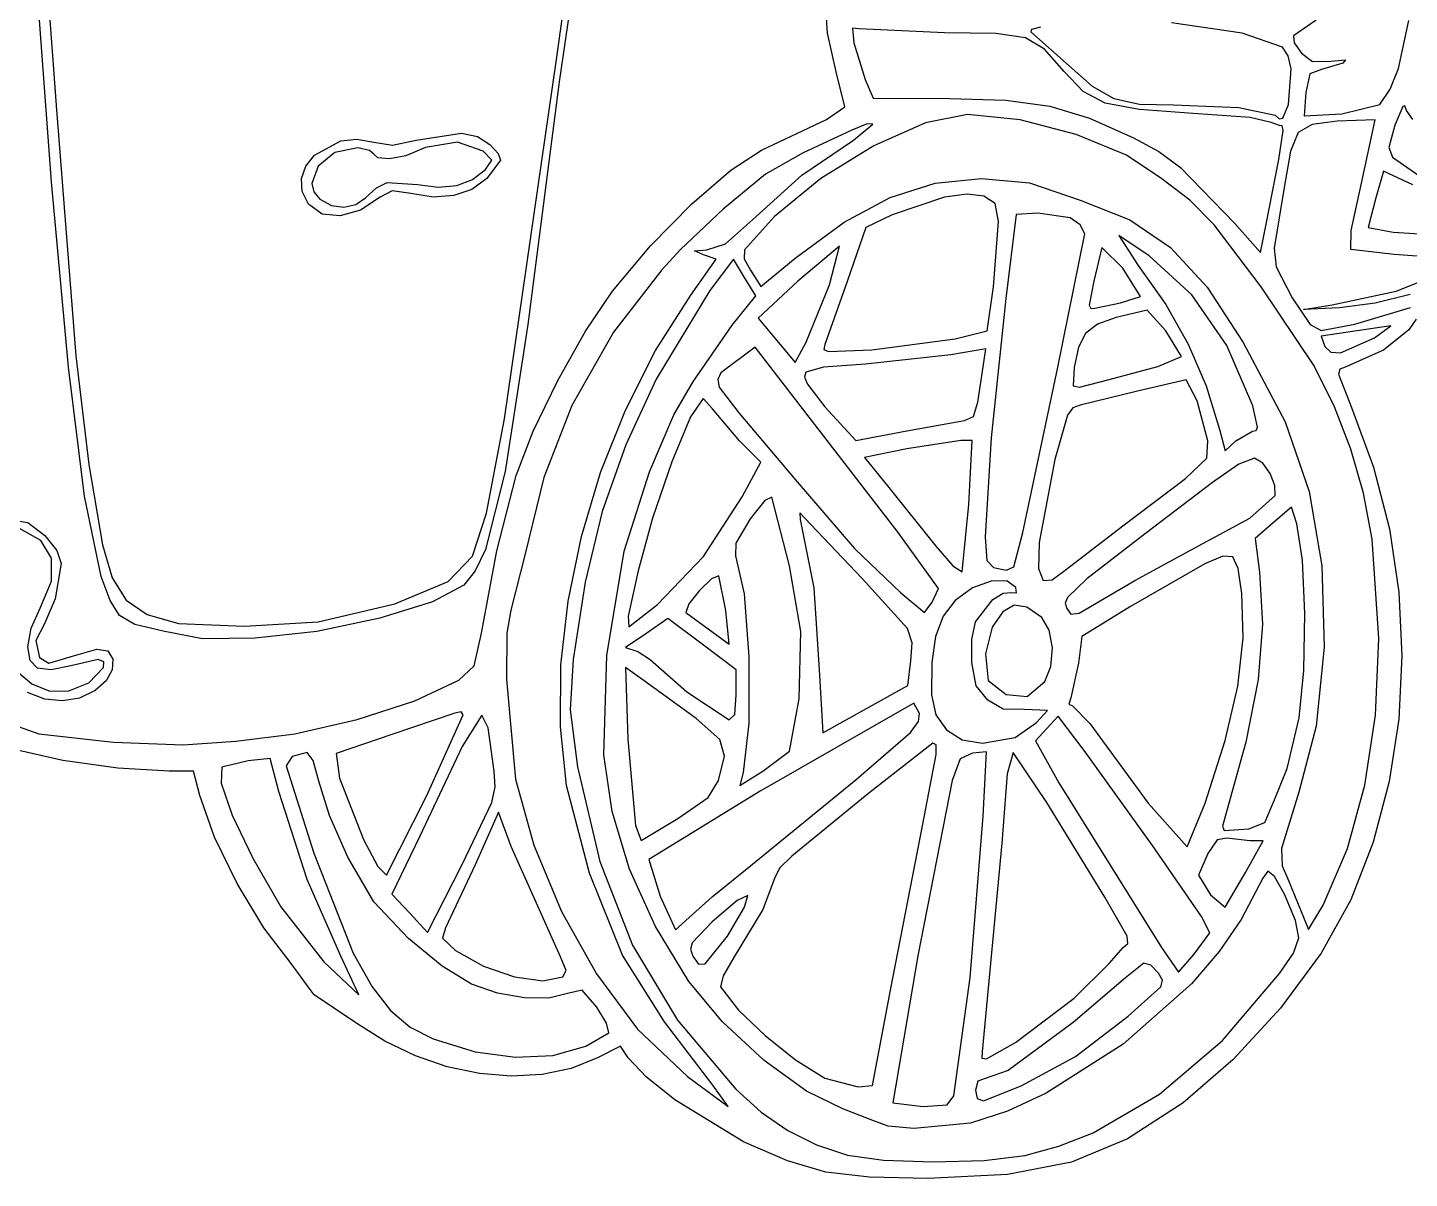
# Model space of a CAD drawing. Extents: x 13 to 161, y 188 to 275.
# Drawn here: x 65.7 to 117.2, y 190.9 to 233.9 of the extents above; entities that cross this region are included whole.
import ezdxf

# ---------------------------------------------------------------- set-up
doc = ezdxf.new("R2010")
doc.units = 0

msp = doc.modelspace()

# ---------------------------------------------------------------- linework, layer by layer
at = {"layer": 'Layer 1'}
for p, q in [((66.563906, 228.096669), (65.189958, 246.39301)), ((85.385766, 232.666022), (86.913297, 243.558346)), ((66.111456, 239.387929), (66.741209, 230.789199)), ((86.371374, 237.911382), (85.481346, 231.831468)), ((95.480232, 233.647737), (95.336035, 236.190396)), ((103.428944, 233.871942), (103.085817, 233.786746)), ((110.94618, 233.645432), (108.311061, 234.024724)), ((113.705355, 234.134969), (112.859571, 233.545954)), ((116.775082, 232.32794), (117.156919, 234.116112)), ((95.814224, 232.199091), (95.480232, 233.647737)), ((96.665483, 233.810566), (96.412255, 233.830256)), ((96.412255, 233.830256), (96.463412, 233.287873)), ((99.852974, 233.656997), (96.665483, 233.810566)), ((101.760547, 233.632013), (99.852974, 233.656997)), ((102.86632, 233.471431), (101.760547, 233.632013)), ((103.57901, 233.042828), (102.86632, 233.471431)), ((103.085817, 233.786746), (103.070694, 233.696604)), ((103.070694, 233.696604), (104.492052, 232.429599)), ((112.444615, 233.119127), (110.94618, 233.645432)), ((112.859571, 233.545954), (112.887262, 233.279268)), ((96.463412, 233.287873), (96.889293, 231.918325)), ((104.307332, 232.213778), (103.57901, 233.042828)), ((112.659177, 232.798414), (112.444615, 233.119127)), ((112.887262, 233.279268), (113.15755, 232.900941)), ((113.15755, 232.900941), (113.562588, 232.58429)), ((83.443311, 219.26158), (85.385766, 232.666022)), ((104.492052, 232.429599), (105.346769, 231.665133)), ((112.770432, 232.319776), (112.659177, 232.798414)), ((112.672763, 230.984624), (112.770432, 232.319776)), ((113.895917, 232.295193), (113.471164, 232.132457)), ((113.562588, 232.58429), (114.2508, 232.604255)), ((114.699, 232.522935), (113.895917, 232.295193)), ((114.2508, 232.604255), (114.791594, 232.652153)), ((114.791594, 232.652153), (114.699, 232.522935)), ((116.458381, 231.557942), (116.775082, 232.32794)), ((85.481346, 231.831468), (84.321359, 222.773286)), ((96.128566, 230.890825), (95.814224, 232.199091)), ((96.889293, 231.918325), (97.192363, 231.22348)), ((105.013252, 231.472761), (104.307332, 232.213778)), ((113.471164, 232.132457), (113.310822, 231.43148)), ((105.836912, 231.034882), (105.013252, 231.472761)), ((105.346769, 231.665133), (106.160845, 231.211623)), ((113.310822, 231.43148), (113.25891, 230.558844)), ((116.070024, 230.981965), (116.458381, 231.557942)), ((66.741209, 230.789199), (67.465166, 221.605768)), ((95.453052, 230.428233), (96.128566, 230.890825)), ((97.192363, 231.22348), (100.035995, 231.208107)), ((100.035995, 231.208107), (102.136059, 231.14045)), ((102.136059, 231.14045), (103.769304, 230.918999)), ((103.769304, 230.918999), (105.251276, 230.476503)), ((107.097582, 230.796561), (105.836912, 231.034882)), ((106.160845, 231.211623), (107.113594, 231.001744)), ((109.114534, 230.654221), (107.097582, 230.796561)), ((107.113594, 231.001744), (108.384332, 230.968168)), ((108.384332, 230.968168), (110.816247, 230.867289)), ((110.816247, 230.867289), (112.175967, 230.589846)), ((112.453779, 230.477205), (112.672763, 230.984624)), ((112.672763, 230.984624), (112.672763, 230.984624)), ((114.651764, 230.639081), (116.070024, 230.981965)), ((116.070024, 230.981965), (116.070024, 230.981965)), ((116.930133, 230.913283), (116.639326, 230.21015)), ((117.009957, 230.931982), (116.930133, 230.913283)), ((117.072845, 230.762916), (117.009957, 230.931982)), ((117.301009, 230.420533), (117.072845, 230.762916)), ((93.019572, 229.278108), (95.453052, 230.428233)), ((96.968086, 230.267158), (96.393279, 230.022794)), ((96.450068, 229.649874), (97.174444, 230.251709)), ((97.174444, 230.251709), (96.968086, 230.267158)), ((99.142107, 230.29675), (97.21794, 229.447741)), ((100.708093, 230.615489), (99.142107, 230.29675)), ((102.671832, 230.409985), (100.708093, 230.615489)), ((104.757444, 229.867483), (102.671832, 230.409985)), ((105.251276, 230.476503), (106.897523, 229.745711)), ((111.243156, 230.49471), (109.114534, 230.654221)), ((112.026082, 230.310782), (111.243156, 230.49471)), ((112.33045, 230.202372), (112.026082, 230.310782)), ((112.175967, 230.589846), (112.317384, 230.45217)), ((112.317384, 230.45217), (112.453779, 230.477205)), ((113.54643, 230.241032), (113.02931, 229.945228)), ((113.25891, 230.558844), (114.651764, 230.639081)), ((114.485753, 230.36106), (113.54643, 230.241032)), ((115.9034, 230.416717), (114.485753, 230.36106)), ((115.395361, 228.050777), (115.9034, 230.416717)), ((80.146991, 229.65015), (81.848253, 229.914299)), ((81.848253, 229.914299), (82.444123, 229.790434)), ((82.444123, 229.790434), (82.89993, 229.494256)), ((96.393279, 230.022794), (94.581119, 229.181495)), ((106.629785, 229.098991), (104.757444, 229.867483)), ((106.897523, 229.745711), (107.83342, 229.236688)), ((112.303913, 228.933201), (112.470482, 230.010824)), ((112.438231, 230.190536), (112.33045, 230.202372)), ((112.470482, 230.010824), (112.438231, 230.190536)), ((113.02931, 229.945228), (112.746548, 229.238124)), ((116.639326, 230.21015), (116.409018, 229.381174)), ((76.362399, 229.090204), (77.346118, 229.624155)), ((77.117494, 229.199423), (76.496086, 228.688963)), ((77.974582, 229.364527), (77.117494, 229.199423)), ((77.346118, 229.624155), (77.945577, 229.690891)), ((77.945577, 229.690891), (78.574784, 229.584116)), ((78.412434, 229.273159), (77.974582, 229.364527)), ((78.574657, 229.126334), (78.412434, 229.273159)), ((78.574784, 229.584116), (79.269889, 229.472727)), ((79.269889, 229.472727), (80.146991, 229.65015)), ((80.502265, 229.380218), (79.7682, 229.068013)), ((81.688133, 229.573216), (80.502265, 229.380218)), ((82.64742, 229.242365), (81.688133, 229.573216)), ((82.967368, 228.90798), (82.64742, 229.242365)), ((82.89993, 229.494256), (83.210816, 229.159707)), ((91.878566, 228.535507), (93.019572, 229.278108)), ((94.526705, 228.347975), (96.450068, 229.649874)), ((97.21794, 229.447741), (95.239164, 228.22927)), ((107.83342, 229.236688), (108.649127, 228.63959)), ((112.746548, 229.238124), (112.510302, 227.884198)), ((116.409018, 229.381174), (116.552469, 229.02045)), ((76.041113, 228.683018), (76.362399, 229.090204)), ((76.496086, 228.688963), (76.260909, 228.037384)), ((78.727774, 228.997512), (78.574657, 229.126334)), ((79.154136, 228.952621), (78.727774, 228.997512)), ((79.7682, 229.068013), (79.154136, 228.952621)), ((82.734841, 228.554056), (82.967368, 228.90798)), ((83.301914, 228.903166), (82.790301, 228.225354)), ((83.210816, 229.159707), (83.301914, 228.903166)), ((94.581119, 229.181495), (93.175509, 228.388675)), ((107.953714, 228.215519), (106.629785, 229.098991)), ((111.832367, 226.518813), (112.303913, 228.933201)), ((112.303913, 228.933201), (112.303913, 228.933201)), ((116.552469, 229.02045), (117.527129, 228.331708)), ((75.875526, 228.222377), (76.041113, 228.683018)), ((75.897126, 227.738295), (75.875526, 228.222377)), ((81.666169, 227.963374), (82.257237, 228.181956)), ((82.790301, 228.225354), (82.230098, 227.81992)), ((82.257237, 228.181956), (82.734841, 228.554056)), ((90.433376, 227.279677), (91.878566, 228.535507)), ((93.175509, 228.388675), (91.594474, 227.08166)), ((92.686262, 226.679753), (94.526705, 228.347975)), ((95.239164, 228.22927), (93.509349, 226.802147)), ((99.495557, 228.048026), (101.224763, 228.229466)), ((101.224763, 228.229466), (103.011766, 228.059704)), ((108.996748, 227.414129), (107.953714, 228.215519)), ((108.649127, 228.63959), (110.670507, 226.544329)), ((116.212863, 228.498808), (115.926286, 227.50464)), ((117.309369, 227.993881), (116.212863, 228.498808)), ((67.193669, 221.188167), (66.563906, 228.096669)), ((76.1374, 227.260786), (75.897126, 227.738295)), ((76.260909, 228.037384), (76.335204, 227.722498)), ((76.335204, 227.722498), (76.562514, 227.448921)), ((78.26675, 227.504765), (78.673291, 227.879865)), ((78.673291, 227.879865), (79.070779, 228.071899)), ((79.257384, 227.770148), (78.811747, 227.522333)), ((79.070779, 228.071899), (80.197181, 227.998484)), ((79.959067, 227.659273), (79.257384, 227.770148)), ((80.785546, 227.531094), (79.959067, 227.659273)), ((80.197181, 227.998484), (80.975022, 227.90124)), ((80.975022, 227.90124), (81.666169, 227.963374)), ((82.230098, 227.81992), (81.552202, 227.586572)), ((97.819853, 227.516177), (99.495557, 228.048026)), ((103.011766, 228.059704), (104.903705, 227.420177)), ((112.510302, 227.884198), (112.137944, 225.628627)), ((115.00681, 226.282382), (115.395361, 228.050777)), ((76.647461, 226.897681), (76.1374, 227.260786)), ((76.1374, 227.260786), (76.1374, 227.260786)), ((76.562514, 227.448921), (76.992101, 227.220653)), ((76.992101, 227.220653), (77.4565, 227.155088)), ((77.4565, 227.155088), (77.899965, 227.250401)), ((77.899965, 227.250401), (78.26675, 227.504765)), ((78.811747, 227.522333), (78.074908, 227.037283)), ((78.26675, 227.504765), (78.26675, 227.504765)), ((81.552202, 227.586572), (80.785546, 227.531094)), ((88.893292, 225.70879), (90.433376, 227.279677)), ((96.109936, 226.596307), (97.819853, 227.516177)), ((99.851212, 227.530531), (97.900817, 226.866499)), ((100.689226, 227.635354), (99.851212, 227.530531)), ((101.313824, 227.5638), (100.689226, 227.635354)), ((101.730815, 227.288844), (101.313824, 227.5638)), ((101.856537, 226.616823), (101.730815, 227.288844)), ((104.903705, 227.420177), (106.752886, 226.683882)), ((109.894291, 226.491341), (108.996748, 227.414129)), ((115.926286, 227.50464), (115.639709, 226.40066)), ((77.323388, 226.826123), (76.647461, 226.897681)), ((78.074908, 227.037283), (77.323388, 226.826123)), ((91.594474, 227.08166), (90.002332, 225.577847)), ((91.68714, 225.78439), (92.686262, 226.679753)), ((93.509349, 226.802147), (92.390597, 225.568141)), ((97.900817, 226.866499), (96.909393, 226.393969)), ((102.522703, 226.880687), (102.133425, 223.753876)), ((103.325786, 226.925848), (102.522703, 226.880687)), ((104.52937, 226.752778), (103.325786, 226.925848)), ((104.903948, 226.501865), (104.52937, 226.752778)), ((106.752886, 226.683882), (108.276602, 225.645698)), ((94.278092, 225.250805), (96.109936, 226.596307)), ((96.909393, 226.393969), (96.223362, 224.379074)), ((101.673635, 224.188154), (101.856537, 226.616823)), ((104.060594, 221.13088), (105.074692, 226.164172)), ((105.074692, 226.164172), (104.903948, 226.501865)), ((111.645491, 224.188154), (109.894291, 226.491341)), ((110.670507, 226.544329), (111.624296, 225.462094)), ((111.624296, 225.462094), (111.832367, 226.518813)), ((114.996922, 225.578155), (115.00681, 226.282382)), ((115.639709, 226.40066), (116.576633, 226.227049)), ((116.576633, 226.227049), (117.969326, 226.131116)), ((87.467604, 224.021022), (88.893292, 225.70879)), ((90.990866, 225.564134), (91.68714, 225.78439)), ((95.936853, 225.705804), (94.376336, 224.399191)), ((95.562479, 224.255735), (95.936853, 225.705804)), ((105.708639, 225.653686), (105.408013, 224.400625)), ((106.49182, 224.878698), (105.708639, 225.653686)), ((107.470299, 225.344312), (106.350779, 226.098982)), ((106.350779, 226.098982), (107.067449, 224.97764)), ((108.276602, 225.645698), (109.632585, 224.167811)), ((112.137944, 225.628627), (112.205635, 224.925117)), ((90.002332, 225.577847), (89.316142, 224.823834)), ((90.390147, 223.874972), (91.336187, 225.212053)), ((90.523898, 225.530714), (90.990866, 225.564134)), ((90.861718, 225.381234), (90.523898, 225.530714)), ((91.336187, 225.212053), (90.861718, 225.381234)), ((91.976121, 225.212835), (91.095759, 224.049075)), ((92.393358, 224.531788), (91.976121, 225.212835)), ((92.390597, 225.568141), (92.376559, 225.22507)), ((92.376559, 225.22507), (92.61044, 224.808097)), ((92.995115, 224.202248), (94.278092, 225.250805)), ((109.066305, 223.889969), (107.470299, 225.344312)), ((116.612326, 225.383582), (114.996922, 225.578155)), ((118.584339, 225.247709), (116.612326, 225.383582)), ((89.316142, 224.823834), (87.508987, 222.491792)), ((92.61044, 224.808097), (92.995115, 224.202248)), ((107.151926, 223.823709), (106.49182, 224.878698)), ((107.067449, 224.97764), (108.091471, 223.52815)), ((112.205635, 224.925117), (112.809774, 223.769192)), ((116.679429, 224.018315), (118.316646, 224.671358)), ((91.095759, 224.049075), (89.097451, 220.734172)), ((92.810592, 223.850738), (92.393358, 224.531788)), ((94.376336, 224.399191), (92.897641, 223.012935)), ((94.695081, 222.125781), (95.562479, 224.255735)), ((96.223362, 224.379074), (95.386962, 222.034575)), ((95.562479, 224.255735), (95.562479, 224.255735)), ((101.443053, 222.537893), (101.673635, 224.188154)), ((105.408013, 224.400625), (105.24155, 223.495544)), ((109.632585, 224.167811), (110.978566, 222.112407)), ((113.623155, 221.23754), (111.645491, 224.188154)), ((86.463792, 222.534223), (87.467604, 224.021022)), ((89.07941, 221.805472), (90.390147, 223.874972)), ((91.928944, 222.758724), (92.810592, 223.850738)), ((102.133425, 223.753876), (101.581682, 218.552395)), ((105.445506, 223.392522), (106.406239, 223.590594)), ((106.406239, 223.590594), (107.151926, 223.823709)), ((106.406239, 223.590594), (106.406239, 223.590594)), ((110.368172, 221.995161), (109.066305, 223.889969)), ((112.809774, 223.769192), (113.479328, 222.777653)), ((114.301236, 223.506819), (116.679429, 224.018315)), ((115.896762, 223.575418), (114.568932, 223.404826)), ((117.208816, 223.896548), (115.896762, 223.575418)), ((105.24155, 223.495544), (105.295933, 223.378552)), ((105.295933, 223.378552), (105.445506, 223.392522)), ((106.248104, 223.045239), (105.554847, 222.789844)), ((107.396461, 223.319595), (106.248104, 223.045239)), ((108.102338, 222.538922), (107.396461, 223.319595)), ((108.091471, 223.52815), (108.927815, 222.045545)), ((113.23046, 223.335733), (114.301236, 223.506819)), ((114.568932, 223.404826), (113.23046, 223.335733)), ((115.137305, 222.789551), (117.216616, 223.407709)), ((84.321359, 222.773286), (83.469124, 217.295556)), ((85.427688, 220.694201), (86.463792, 222.534223)), ((90.468495, 220.625753), (91.928944, 222.758724)), ((92.897641, 223.012935), (93.590765, 222.189592)), ((100.245988, 222.24572), (101.443053, 222.537893)), ((105.554847, 222.789844), (105.107385, 222.445352)), ((108.679666, 221.58442), (108.102338, 222.538922)), ((113.479328, 222.777653), (113.882427, 222.55223)), ((113.882427, 222.55223), (115.137305, 222.789551)), ((116.489472, 222.72407), (113.885238, 222.345934)), ((115.137305, 222.789551), (115.137305, 222.789551)), ((115.870406, 222.276426), (116.489472, 222.72407)), ((117.154342, 222.581322), (116.211392, 221.827422)), ((117.433352, 222.972171), (117.154342, 222.581322)), ((87.508987, 222.491792), (85.956259, 219.758504)), ((93.590765, 222.189592), (94.283886, 221.366245)), ((94.283886, 221.366245), (94.695081, 222.125781)), ((95.386962, 222.034575), (95.343171, 221.852272)), ((97.142757, 221.829259), (100.245988, 222.24572)), ((100.245988, 222.24572), (100.245988, 222.24572)), ((105.107385, 222.445352), (104.839871, 221.932833)), ((108.927815, 222.045545), (109.595501, 220.491421)), ((111.337796, 219.748302), (110.368172, 221.995161)), ((110.978566, 222.112407), (112.551675, 219.146053)), ((113.885238, 222.345934), (114.018746, 221.956812)), ((114.613636, 221.722324), (115.870406, 222.276426)), ((115.870406, 222.276426), (115.870406, 222.276426)), ((67.465166, 221.605768), (67.954686, 217.554534)), ((87.955216, 219.584796), (89.07941, 221.805472)), ((92.791226, 221.929902), (91.505371, 220.980475)), ((98.11753, 215.02303), (92.791226, 221.929902)), ((95.343171, 221.852272), (95.524736, 221.768565)), ((95.524736, 221.768565), (97.142757, 221.829259)), ((100.079161, 221.643111), (96.901133, 221.301049)), ((101.383327, 221.868002), (100.079161, 221.643111)), ((101.283784, 221.204106), (101.383327, 221.868002)), ((104.839871, 221.932833), (104.686456, 221.173357)), ((107.793765, 221.20704), (108.679666, 221.58442)), ((114.018746, 221.956812), (114.247459, 221.743412)), ((114.247459, 221.743412), (114.613636, 221.722324)), ((116.211392, 221.827422), (114.777416, 221.192362)), ((67.795706, 216.378278), (67.193669, 221.188167)), ((91.505371, 220.980475), (91.391551, 220.726326)), ((94.673578, 220.995197), (94.625954, 220.817343)), ((95.340647, 221.18781), (94.673578, 220.995197)), ((96.901133, 221.301049), (95.340647, 221.18781)), ((101.085766, 219.882504), (101.283784, 221.204106)), ((102.763063, 215.024861), (104.060594, 221.13088)), ((104.686456, 221.173357), (104.64636, 220.493306)), ((105.988462, 220.727511), (107.793765, 221.20704)), ((114.382374, 219.710093), (113.623155, 221.23754)), ((114.578939, 221.112092), (114.539001, 220.921834)), ((114.777416, 221.192362), (114.578939, 221.112092)), ((84.515613, 218.800543), (85.427688, 220.694201)), ((89.097451, 220.734172), (87.962642, 218.290162)), ((89.759025, 219.411083), (90.468495, 220.625753)), ((91.391551, 220.726326), (91.44692, 220.436163)), ((94.625954, 220.817343), (94.742738, 220.557508)), ((94.742738, 220.557508), (95.390942, 219.709042)), ((104.64636, 220.493306), (104.873913, 220.440965)), ((104.873913, 220.440965), (105.988462, 220.727511)), ((105.988462, 220.727511), (105.988462, 220.727511)), ((108.859693, 220.713919), (107.044792, 220.295799)), ((109.261398, 219.933596), (108.859693, 220.713919)), ((109.595501, 220.491421), (110.113552, 218.827371)), ((114.539001, 220.921834), (115.018716, 219.687672)), ((90.848304, 220.019071), (90.384478, 219.334305)), ((91.20468, 219.628222), (90.848304, 220.019071)), ((91.44692, 220.436163), (92.185459, 219.48305)), ((107.044792, 220.295799), (104.90303, 219.775186)), ((109.66735, 218.438051), (109.261398, 219.933596)), ((85.956259, 219.758504), (84.91495, 217.076951)), ((87.028875, 217.257626), (87.955216, 219.584796)), ((92.202305, 218.440018), (91.20468, 219.628222)), ((92.185459, 219.48305), (94.358279, 216.915002)), ((95.390942, 219.709042), (96.537416, 218.455667)), ((100.927257, 219.352677), (101.085766, 219.882504)), ((104.630586, 219.669436), (104.428164, 219.395292)), ((104.90303, 219.775186), (104.630586, 219.669436)), ((111.520229, 218.951944), (111.337796, 219.748302)), ((114.993866, 218.131935), (114.382374, 219.710093)), ((115.018716, 219.687672), (115.84269, 217.462952)), ((82.769305, 215.74498), (83.443311, 219.26158)), ((88.847271, 217.281838), (89.759025, 219.411083)), ((90.384478, 219.334305), (89.683097, 217.657418)), ((98.443034, 218.808366), (100.594993, 219.192934)), ((100.594993, 219.192934), (100.927257, 219.352677)), ((104.428164, 219.395292), (103.954253, 217.744335)), ((111.469753, 218.829371), (111.520229, 218.951944)), ((112.551675, 219.146053), (113.445428, 216.544837)), ((83.883884, 217.152831), (84.515613, 218.800543)), ((92.994553, 217.642664), (92.202305, 218.440018)), ((96.537416, 218.455667), (98.443034, 218.808366)), ((98.443034, 218.808366), (98.443034, 218.808366)), ((100.452919, 218.452749), (98.446356, 218.135845)), ((100.881609, 218.455667), (100.452919, 218.452749)), ((100.758574, 216.06934), (100.881609, 218.455667)), ((101.581682, 218.552395), (101.362696, 214.85406)), ((109.62575, 217.789959), (109.66735, 218.438051)), ((110.113552, 218.827371), (110.310179, 218.069949)), ((110.310179, 218.069949), (110.711045, 218.436522)), ((110.711045, 218.436522), (111.32349, 218.803089)), ((111.32349, 218.803089), (111.469753, 218.829371)), ((111.32349, 218.803089), (111.32349, 218.803089)), ((87.962642, 218.290162), (87.089387, 215.800249)), ((98.446356, 218.135845), (96.868482, 217.821864)), ((115.461643, 216.491102), (114.993866, 218.131935)), ((67.954686, 217.554534), (68.455489, 214.561689)), ((89.683097, 217.657418), (88.957838, 215.554524)), ((92.309973, 216.354963), (92.994553, 217.642664)), ((96.868482, 217.821864), (97.774354, 216.705644)), ((103.954253, 217.744335), (103.380211, 214.644426)), ((108.8284, 217.031854), (109.62575, 217.789959)), ((110.824333, 217.564895), (109.839673, 216.884511)), ((111.403646, 217.796219), (110.824333, 217.564895)), ((111.707147, 217.602347), (111.403646, 217.796219)), ((111.982871, 217.221075), (111.707147, 217.602347)), ((115.84269, 217.462952), (116.430428, 215.157565)), ((83.469124, 217.295556), (82.734212, 214.392767)), ((83.164147, 214.339659), (83.883884, 217.152831)), ((84.91495, 217.076951), (84.22009, 214.222932)), ((86.311699, 214.868642), (87.028875, 217.257626)), ((87.905438, 214.319323), (88.847271, 217.281838)), ((94.358279, 216.915002), (96.487886, 214.429662)), ((106.448883, 215.235921), (108.8284, 217.031854)), ((109.839673, 216.884511), (107.341193, 214.987416)), ((112.160594, 216.779788), (111.982871, 217.221075)), ((68.414177, 213.38466), (67.795706, 216.378278)), ((90.86924, 214.122394), (92.309973, 216.354963)), ((93.405974, 216.345455), (93.145659, 216.214404)), ((94.065303, 213.77545), (93.405974, 216.345455)), ((97.774354, 216.705644), (99.526897, 214.508719)), ((111.226222, 215.561966), (112.170091, 216.405873)), ((112.170091, 216.405873), (112.160594, 216.779788)), ((113.445428, 216.544837), (113.916626, 213.783053)), ((115.789715, 214.77563), (115.461643, 216.491102)), ((93.145659, 216.214404), (92.606577, 215.527191)), ((100.504554, 213.555514), (100.758574, 216.06934)), ((100.758574, 216.06934), (100.758574, 216.06934)), ((112.782158, 215.972126), (112.102612, 215.382008)), ((112.978938, 215.346496), (112.782158, 215.972126)), ((64.950631, 215.502568), (65.677413, 215.389358)), ((65.677413, 215.389358), (66.312644, 214.911947)), ((82.257468, 214.139056), (82.769305, 215.74498)), ((87.089387, 215.800249), (86.448554, 213.165833)), ((88.957838, 215.554524), (88.422376, 213.59174)), ((92.606577, 215.527191), (92.066192, 214.621769)), ((94.856918, 215.328857), (94.450949, 215.761144)), ((94.450949, 215.761144), (94.470745, 215.502568)), ((94.470745, 215.502568), (94.971882, 212.953618)), ((96.77431, 213.307579), (94.856918, 215.328857)), ((109.482746, 214.614403), (111.226222, 215.561966)), ((112.102612, 215.382008), (111.423063, 214.791892)), ((113.19321, 213.989429), (112.978938, 215.346496)), ((66.16236, 214.724683), (65.361397, 215.168346)), ((66.312644, 214.911947), (66.760624, 214.355097)), ((85.814998, 212.462525), (86.311699, 214.868642)), ((99.62193, 212.938488), (98.11753, 215.02303)), ((101.362696, 214.85406), (101.423404, 213.982138)), ((102.435584, 213.737098), (102.763063, 215.024861)), ((102.763063, 215.024861), (102.763063, 215.024861)), ((104.396035, 213.652242), (106.448883, 215.235921)), ((107.341193, 214.987416), (105.158681, 213.288574)), ((106.448883, 215.235921), (106.448883, 215.235921)), ((111.423063, 214.791892), (111.584176, 213.540395)), ((116.430428, 215.157565), (116.781962, 212.801623)), ((66.565238, 214.058287), (66.16236, 214.724683)), ((66.760624, 214.355097), (66.919416, 213.859746)), ((68.455489, 214.561689), (68.815843, 213.332064)), ((82.734212, 214.392767), (82.351244, 213.592752)), ((82.582554, 211.271255), (83.164147, 214.339659)), ((87.263128, 210.429319), (87.905438, 214.319323)), ((92.066192, 214.621769), (92.061665, 214.151031)), ((96.487886, 214.429662), (98.224427, 212.769801)), ((99.526897, 214.508719), (100.163338, 213.782925)), ((103.380211, 214.644426), (103.356733, 213.681031)), ((106.943866, 213.226716), (109.482746, 214.614403)), ((116.04279, 211.072918), (115.789715, 214.77563)), ((66.560546, 213.205344), (66.565238, 214.058287)), ((66.919416, 213.859746), (66.695321, 212.546293)), ((81.343983, 213.188986), (82.257468, 214.139056)), ((84.22009, 214.222932), (83.681844, 212.123874)), ((89.15492, 212.332329), (90.86924, 214.122394)), ((92.061665, 214.151031), (92.3819, 212.729481)), ((94.495753, 211.333488), (94.065303, 213.77545)), ((100.163338, 213.782925), (100.504554, 213.555514)), ((101.423404, 213.982138), (101.675009, 213.711487)), ((109.551905, 213.848082), (106.780906, 212.263029)), ((110.222562, 214.137461), (109.551905, 213.848082)), ((110.599154, 214.110878), (110.222562, 214.137461)), ((110.795199, 213.677065), (110.599154, 214.110878)), ((113.282555, 211.997987), (113.19321, 213.989429)), ((113.916626, 213.783053), (113.99929, 210.740094)), ((68.743375, 212.480721), (68.414177, 213.38466)), ((68.815843, 213.332064), (69.340413, 212.50298)), ((82.351244, 213.592752), (81.926196, 213.059406)), ((88.422376, 213.59174), (88.055597, 211.898051)), ((91.158368, 213.289403), (90.711678, 212.857452)), ((91.438868, 213.407719), (91.158368, 213.289403)), ((91.691248, 212.11357), (91.438868, 213.407719)), ((98.465015, 211.446169), (96.77431, 213.307579)), ((101.675009, 213.711487), (102.155224, 213.621796)), ((102.155224, 213.621796), (102.435584, 213.737098)), ((103.356733, 213.681031), (103.521013, 213.234229)), ((103.521013, 213.234229), (103.860976, 213.256427)), ((103.860976, 213.256427), (104.396035, 213.652242)), ((105.158681, 213.288574), (104.428326, 212.594042)), ((110.924216, 212.744754), (110.795199, 213.677065)), ((111.584176, 213.540395), (111.701838, 211.602368)), ((66.138798, 212.202044), (66.560546, 213.205344)), ((79.358324, 212.365725), (81.343983, 213.188986)), ((81.926196, 213.059406), (80.767215, 212.434531)), ((86.448554, 213.165833), (86.01101, 210.288312)), ((90.711678, 212.857452), (90.319913, 212.357599)), ((92.3819, 212.729481), (92.552671, 210.388832)), ((94.971882, 212.953618), (95.177717, 209.900439)), ((98.224427, 212.769801), (99.102903, 212.034714)), ((99.383717, 212.422374), (99.62193, 212.938488)), ((99.62193, 212.938488), (99.62193, 212.938488)), ((100.890227, 212.952463), (100.239565, 212.482716)), ((101.582652, 213.210128), (100.890227, 212.952463)), ((102.170051, 213.224509), (101.582652, 213.210128)), ((101.652272, 212.52311), (102.035807, 212.755674)), ((102.035807, 212.755674), (102.357657, 212.780989)), ((102.505634, 212.964405), (102.170051, 213.224509)), ((102.357657, 212.780989), (102.52863, 212.773682)), ((102.52863, 212.773682), (102.505634, 212.964405)), ((104.862163, 212.011122), (106.943866, 213.226716)), ((106.943866, 213.226716), (106.943866, 213.226716)), ((110.979699, 211.09081), (110.924216, 212.744754)), ((116.781962, 212.801623), (116.897327, 210.425237)), ((66.695321, 212.546293), (66.286651, 211.594055)), ((69.093241, 211.924972), (68.743375, 212.480721)), ((69.340413, 212.50298), (70.131586, 211.968316)), ((76.497115, 211.683717), (79.358324, 212.365725)), ((80.767215, 212.434531), (78.798753, 211.822938)), ((85.550084, 210.083955), (85.814998, 212.462525)), ((88.076495, 211.507198), (89.15492, 212.332329)), ((89.15492, 212.332329), (89.15492, 212.332329)), ((90.319913, 212.357599), (90.204188, 212.035575)), ((99.102903, 212.034714), (99.383717, 212.422374)), ((100.239565, 212.482716), (99.798874, 211.901122)), ((101.007906, 211.685921), (101.652272, 212.52311)), ((102.441417, 212.306517), (102.016177, 212.058428)), ((102.918801, 212.234076), (102.441417, 212.306517)), ((103.47279, 211.845868), (102.918801, 212.234076)), ((104.428326, 212.594042), (104.34848, 212.38089)), ((104.34848, 212.38089), (104.40771, 212.181772)), ((106.780906, 212.263029), (104.971376, 211.146538)), ((65.803122, 211.455049), (66.138798, 212.202044)), ((69.66091, 211.59634), (69.093241, 211.924972)), ((70.131586, 211.968316), (71.291749, 211.62195)), ((78.798753, 211.822938), (76.449252, 211.33384)), ((83.681844, 212.123874), (83.529526, 211.266819)), ((88.055597, 211.898051), (88.076495, 211.507198)), ((89.535093, 211.81379), (88.746663, 211.272852)), ((90.808866, 210.858465), (89.535093, 211.81379)), ((90.204188, 212.035575), (91.822183, 210.854565)), ((91.822183, 210.854565), (91.691248, 212.11357)), ((91.691248, 212.11357), (91.691248, 212.11357)), ((99.798874, 211.901122), (99.512856, 211.145774)), ((102.016177, 212.058428), (101.618624, 211.48505)), ((103.750822, 211.375169), (103.47279, 211.845868)), ((104.40771, 212.181772), (104.559037, 211.975702)), ((104.559037, 211.975702), (104.862163, 212.011122)), ((113.241169, 209.870741), (113.282555, 211.997987)), ((65.672329, 210.763328), (65.803122, 211.455049)), ((66.286651, 211.594055), (65.980996, 210.996611)), ((70.716871, 211.341748), (69.66091, 211.59634)), ((72.184062, 211.055524), (70.716871, 211.341748)), ((71.291749, 211.62195), (73.75861, 211.533512)), ((73.75861, 211.533512), (76.497115, 211.683717)), ((76.449252, 211.33384), (74.147152, 211.076451)), ((76.497115, 211.683717), (76.497115, 211.683717)), ((82.314705, 210.048497), (82.582554, 211.271255)), ((83.529526, 211.266819), (83.518661, 209.541353)), ((88.746663, 211.272852), (87.958236, 210.731911)), ((94.427584, 208.814497), (94.495753, 211.333488)), ((98.641139, 210.900672), (98.465015, 211.446169)), ((100.868802, 211.03155), (101.007906, 211.685921)), ((101.618624, 211.48505), (101.374069, 210.492966)), ((103.867038, 210.715325), (103.750822, 211.375169)), ((111.701838, 211.602368), (111.543061, 209.543191)), ((65.76046, 210.247862), (65.672329, 210.763328)), ((65.980996, 210.996611), (66.112706, 210.353528)), ((67.378464, 210.424983), (68.244549, 210.674391)), ((68.244549, 210.674391), (68.659234, 210.602752)), ((74.147152, 211.076451), (72.184062, 211.055524)), ((72.184062, 211.055524), (72.184062, 211.055524)), ((87.958236, 210.731911), (88.414276, 210.583942)), ((92.082643, 209.903132), (90.808866, 210.858465)), ((98.593041, 210.237337), (98.641139, 210.900672)), ((99.512856, 211.145774), (99.372184, 210.179048)), ((100.867091, 210.174048), (100.868802, 211.03155)), ((103.814015, 210.024949), (103.867038, 210.715325)), ((104.971376, 211.146538), (104.844376, 210.154315)), ((110.780836, 209.295616), (110.979699, 211.09081)), ((113.99929, 210.740094), (113.706827, 207.798406)), ((115.907896, 208.212522), (116.04279, 211.072918)), ((66.043089, 209.963604), (65.76046, 210.247862)), ((66.112706, 210.353528), (66.457985, 210.15088)), ((66.457985, 210.15088), (67.378464, 210.424983)), ((68.302502, 210.289336), (67.276342, 210.0512)), ((68.510314, 210.20291), (68.302502, 210.289336)), ((68.501361, 209.983742), (68.510314, 210.20291)), ((68.659234, 210.602752), (68.851639, 210.291488)), ((68.851639, 210.291488), (68.823648, 209.899375)), ((86.01101, 210.288312), (85.898608, 208.406109)), ((87.144502, 206.730124), (87.263128, 210.429319)), ((88.414276, 210.583942), (88.870319, 210.290837)), ((88.870319, 210.290837), (90.238549, 209.078335)), ((92.552671, 210.388832), (92.547241, 207.908637)), ((98.475459, 209.321314), (98.593041, 210.237337)), ((99.372184, 210.179048), (99.367538, 208.963321)), ((101.031681, 209.29715), (100.867091, 210.174048)), ((101.374069, 210.492966), (101.478636, 209.504406)), ((104.844376, 210.154315), (104.55069, 208.858094)), ((116.897327, 210.425237), (116.776558, 208.058518)), ((65.179626, 209.929929), (65.821551, 209.377238)), ((66.541342, 209.901177), (66.043089, 209.963604)), ((67.276342, 210.0512), (66.541342, 209.901177)), ((67.945579, 209.420755), (68.501361, 209.983742)), ((68.823648, 209.899375), (68.595361, 209.489331)), ((81.742277, 209.517472), (82.314705, 210.048497)), ((85.528268, 207.777614), (85.550084, 210.083955)), ((88.650451, 209.489947), (87.953319, 209.991518)), ((87.953319, 209.991518), (88.038615, 207.318552)), ((92.082643, 208.968051), (92.082643, 209.903132)), ((95.177717, 209.900439), (95.309385, 207.555331)), ((103.58433, 209.462654), (103.814015, 210.024949)), ((113.063246, 208.10626), (113.241169, 209.870741)), ((65.821551, 209.377238), (66.500676, 209.10738)), ((66.500676, 209.10738), (67.210764, 209.121503)), ((67.210764, 209.121503), (67.945579, 209.420755)), ((68.186879, 209.124272), (67.599214, 208.846933)), ((67.945579, 209.420755), (67.945579, 209.420755)), ((68.595361, 209.489331), (68.186879, 209.124272)), ((80.104359, 208.744838), (81.742277, 209.517472)), ((83.518661, 209.541353), (83.85646, 205.824301)), ((90.592481, 208.089518), (88.650451, 209.489947)), ((96.944245, 208.46), (98.475459, 209.321314)), ((101.457198, 208.766191), (101.031681, 209.29715)), ((101.478636, 209.504406), (102.145369, 208.984888)), ((102.934441, 208.901946), (103.58433, 209.462654)), ((103.58433, 209.462654), (103.58433, 209.462654)), ((110.312052, 207.270047), (110.780836, 209.295616)), ((111.543061, 209.543191), (111.085675, 207.204629)), ((66.312344, 208.80974), (65.667396, 209.051453)), ((66.965326, 208.741828), (66.312344, 208.80974)), ((67.599214, 208.846933), (66.965326, 208.741828)), ((77.958211, 208.048175), (80.104359, 208.744838)), ((90.238549, 209.078335), (91.825535, 208.032967)), ((92.026085, 208.238658), (92.082643, 208.968051)), ((92.082643, 208.968051), (92.082643, 208.968051)), ((98.709965, 208.662201), (92.973873, 205.368663)), ((94.070537, 206.866294), (94.427584, 208.814497)), ((98.911139, 208.277049), (98.709965, 208.662201)), ((99.367538, 208.963321), (99.529886, 208.224844)), ((102.028585, 208.435224), (101.457198, 208.766191)), ((102.145369, 208.984888), (102.934441, 208.901946)), ((104.55069, 208.858094), (104.476574, 208.624651)), ((104.476574, 208.624651), (104.613363, 208.551951)), ((81.597963, 208.286538), (79.249976, 207.487967)), ((80.544334, 205.207736), (81.910276, 208.222849)), ((81.826023, 208.329688), (81.597963, 208.286538)), ((81.910276, 208.222849), (81.826023, 208.329688)), ((82.594887, 208.206677), (81.872878, 207.034123)), ((82.836829, 207.732131), (82.594887, 208.206677)), ((85.898608, 208.406109), (86.172311, 206.275905)), ((91.477363, 207.304151), (90.592481, 208.089518)), ((91.825535, 208.032967), (92.026085, 208.238658)), ((95.309385, 207.555331), (96.944245, 208.46)), ((96.944245, 208.46), (96.944245, 208.46)), ((98.880473, 207.976208), (98.911139, 208.277049)), ((99.529886, 208.224844), (99.9218, 207.65729)), ((102.823095, 208.422699), (102.028585, 208.435224)), ((103.682713, 208.385169), (102.823095, 208.422699)), ((103.275899, 207.932565), (103.682713, 208.385169)), ((104.085525, 208.176516), (103.661043, 207.713889)), ((105.096121, 206.84533), (104.085525, 208.176516)), ((104.613363, 208.551951), (105.267898, 207.900531)), ((112.61539, 206.214504), (113.063246, 208.10626)), ((115.515622, 205.596722), (115.907896, 208.212522)), ((64.574682, 208.051418), (66.087425, 207.516757)), ((75.626852, 207.516127), (77.958211, 208.048175)), ((83.062482, 206.122136), (82.836829, 207.732131)), ((85.760859, 205.588183), (85.528268, 207.777614)), ((92.547241, 207.908637), (92.338875, 206.068446)), ((98.574283, 207.565836), (98.880473, 207.976208)), ((99.9218, 207.65729), (100.509262, 207.293023)), ((102.480511, 207.381547), (103.275899, 207.932565)), ((103.661043, 207.713889), (103.236556, 207.251262)), ((105.267898, 207.900531), (107.44426, 204.923209)), ((113.706827, 207.798406), (113.052643, 205.340434)), ((116.776558, 208.058518), (116.419688, 205.731578)), ((66.087425, 207.516757), (68.875337, 207.198129)), ((68.875337, 207.198129), (71.470212, 207.104969)), ((71.470212, 207.104969), (73.433299, 207.237337)), ((73.433299, 207.237337), (75.626852, 207.516127)), ((73.433299, 207.237337), (73.433299, 207.237337)), ((79.249976, 207.487967), (77.165643, 206.773064)), ((88.038615, 207.318552), (88.333377, 204.08866)), ((91.640901, 206.683512), (91.477363, 207.304151)), ((96.550426, 205.803682), (98.574283, 207.565836)), ((99.411914, 207.164408), (97.027278, 205.297006)), ((99.537628, 207.102599), (99.411914, 207.164408)), ((99.538855, 206.748105), (99.537628, 207.102599)), ((100.509262, 207.293023), (101.258257, 207.164408)), ((101.258257, 207.164408), (102.480511, 207.381547)), ((102.480511, 207.381547), (102.480511, 207.381547)), ((103.236556, 207.251262), (104.112898, 205.687855)), ((109.557772, 204.924975), (110.312052, 207.270047)), ((111.085675, 207.204629), (110.307509, 204.428447)), ((66.98262, 206.52425), (65.06385, 206.953208)), ((74.715971, 206.594474), (73.896172, 206.510849)), ((75.039226, 205.359461), (74.715971, 206.594474)), ((75.534436, 206.673483), (75.308991, 206.32069)), ((76.093337, 206.816981), (75.534436, 206.673483)), ((76.310193, 206.517815), (76.093337, 206.816981)), ((77.165643, 206.773064), (77.298719, 205.859362)), ((81.872878, 207.034123), (80.28482, 203.699955)), ((87.459198, 204.618256), (87.144502, 206.730124)), ((91.418898, 205.777263), (91.640901, 206.683512)), ((93.080309, 206.114344), (94.070537, 206.866294)), ((94.070537, 206.866294), (94.070537, 206.866294)), ((99.044269, 204.146662), (99.538855, 206.748105)), ((100.425644, 206.583544), (100.138134, 205.774712)), ((100.896767, 206.787427), (100.425644, 206.583544)), ((101.412373, 206.844726), (100.896767, 206.787427)), ((101.289149, 204.442315), (101.412373, 206.844726)), ((102.404305, 206.816981), (102.182508, 206.016299)), ((103.665361, 204.949582), (102.404305, 206.816981)), ((107.603406, 203.342747), (105.096121, 206.84533)), ((69.031619, 206.230852), (66.98262, 206.52425)), ((70.94102, 206.122136), (69.031619, 206.230852)), ((71.848893, 206.122136), (70.94102, 206.122136)), ((72.086219, 205.210149), (71.848893, 206.122136)), ((72.907263, 206.275097), (72.881614, 205.671425)), ((73.896172, 206.510849), (72.907263, 206.275097)), ((75.308991, 206.32069), (76.33847, 203.065498)), ((76.519563, 205.745948), (76.310193, 206.517815)), ((83.091782, 205.531984), (83.062482, 206.122136)), ((83.062482, 206.122136), (83.062482, 206.122136)), ((86.172311, 206.275905), (86.993281, 202.747636)), ((92.215465, 205.580478), (93.080309, 206.114344)), ((92.338875, 206.068446), (92.215465, 205.580478)), ((112.153121, 205.054966), (112.61539, 206.214504)), ((72.881614, 205.671425), (73.294077, 204.474726)), ((76.923427, 204.47268), (76.519563, 205.745948)), ((77.298719, 205.859362), (78.183533, 203.572603)), ((82.968617, 204.947342), (83.091782, 205.531984)), ((83.85646, 205.824301), (84.537169, 203.359741)), ((86.620162, 202.313807), (85.760859, 205.588183)), ((91.042291, 205.132107), (91.418898, 205.777263)), ((91.418898, 205.777263), (91.418898, 205.777263)), ((92.690775, 202.650803), (96.550426, 205.803682)), ((100.138134, 205.774712), (98.84815, 199.228995)), ((102.182508, 206.016299), (101.987246, 203.429603)), ((104.112898, 205.687855), (107.930942, 199.549931)), ((114.867164, 203.231232), (115.515622, 205.596722)), ((116.419688, 205.731578), (115.826753, 203.474527)), ((72.636328, 203.659246), (72.086219, 205.210149)), ((76.094497, 202.085219), (75.039226, 205.359461)), ((79.04248, 202.236986), (80.544334, 205.207736)), ((80.544334, 205.207736), (80.544334, 205.207736)), ((92.973873, 205.368663), (88.82183, 202.829587)), ((89.90442, 204.351784), (91.042291, 205.132107)), ((97.027278, 205.297006), (94.159572, 202.944491)), ((111.789399, 204.206607), (112.153121, 205.054966)), ((113.052643, 205.340434), (112.402958, 203.242089)), ((81.867296, 202.63429), (82.968617, 204.947342)), ((83.220631, 204.594052), (82.352648, 202.622137)), ((83.689382, 203.316982), (83.220631, 204.594052)), ((88.109319, 202.460959), (87.459198, 204.618256)), ((105.826224, 201.417641), (103.665361, 204.949582)), ((107.44426, 204.923209), (108.887593, 203.301946)), ((108.887593, 203.301946), (109.557772, 204.924975)), ((109.557772, 204.924975), (109.557772, 204.924975)), ((73.294077, 204.474726), (74.064663, 202.874136)), ((77.607073, 202.915437), (76.923427, 204.47268)), ((88.333377, 204.08866), (88.542836, 203.531734)), ((88.542836, 203.531734), (89.90442, 204.351784)), ((97.838037, 197.957684), (99.044269, 204.146662)), ((100.805373, 198.420537), (101.289149, 204.442315)), ((110.307509, 204.428447), (110.214243, 204.069771)), ((110.214243, 204.069771), (110.277972, 203.901423)), ((110.277972, 203.901423), (111.196168, 203.971179)), ((111.196168, 203.971179), (111.789399, 204.206607)), ((111.196168, 203.971179), (111.196168, 203.971179)), ((73.478161, 201.931476), (72.636328, 203.659246)), ((78.183533, 203.572603), (78.722013, 202.566175)), ((80.28482, 203.699955), (79.250794, 201.538342)), ((110.009359, 203.556058), (109.661664, 203.049286)), ((110.368659, 203.61622), (110.009359, 203.556058)), ((111.225875, 203.518831), (110.368659, 203.61622)), ((111.067782, 202.343906), (111.719761, 203.516457)), ((111.719761, 203.516457), (111.225875, 203.518831)), ((115.826753, 203.474527), (114.997786, 201.317478)), ((76.33847, 203.065498), (77.807639, 199.334756)), ((85.528094, 199.191108), (83.689382, 203.316982)), ((84.537169, 203.359741), (85.567327, 200.891339)), ((94.159572, 202.944491), (93.699088, 202.499882)), ((101.987246, 203.429603), (101.252601, 195.656004)), ((109.425266, 200.700678), (107.603406, 203.342747)), ((109.661664, 203.049286), (109.311141, 202.239181)), ((112.402958, 203.242089), (112.431111, 202.593758)), ((113.963715, 201.121771), (114.867164, 203.231232)), ((74.064663, 202.874136), (75.113382, 201.05879)), ((78.578384, 201.243901), (77.607073, 202.915437)), ((78.722013, 202.566175), (79.04248, 202.236986)), ((80.571803, 200.101856), (81.867296, 202.63429)), ((82.352648, 202.622137), (81.241595, 200.27542)), ((86.993281, 202.747636), (88.218845, 199.631882)), ((89.069379, 200.326167), (88.109319, 202.460959)), ((88.82183, 202.829587), (89.252806, 201.456585)), ((91.186624, 201.43482), (92.690775, 202.650803)), ((93.699088, 202.499882), (93.510346, 202.113587)), ((112.431111, 202.593758), (112.674821, 202.03991)), ((74.475543, 200.277241), (73.478161, 201.931476)), ((77.350008, 199.217095), (76.094497, 202.085219)), ((87.843146, 199.260523), (86.620162, 202.313807)), ((93.510346, 202.113587), (93.081231, 200.958608)), ((109.311141, 202.239181), (109.760596, 201.505548)), ((110.306203, 201.053631), (111.067782, 202.343906)), ((111.713529, 202.135247), (110.90369, 200.588785)), ((111.067782, 202.343906), (111.067782, 202.343906)), ((111.896048, 202.389772), (111.713529, 202.135247)), ((112.152523, 202.188234), (111.896048, 202.389772)), ((112.515757, 201.537315), (112.152523, 202.188234)), ((112.674821, 202.03991), (113.113913, 200.954212)), ((79.250794, 201.538342), (79.911298, 200.820103)), ((89.252806, 201.456585), (89.821495, 200.203323)), ((90.457593, 200.774191), (91.186624, 201.43482)), ((91.186624, 201.43482), (91.186624, 201.43482)), ((92.516396, 201.479845), (92.121445, 201.293847)), ((92.389383, 201.042149), (92.516396, 201.479845)), ((106.655497, 199.963589), (105.826224, 201.417641)), ((109.760596, 201.505548), (110.306203, 201.053631)), ((112.936037, 200.553297), (112.515757, 201.537315)), ((75.113382, 201.05879), (76.712308, 199.010012)), ((79.864294, 199.885234), (78.578384, 201.243901)), ((85.567327, 200.891339), (86.878875, 198.558637)), ((92.121445, 201.293847), (91.191105, 200.496767)), ((91.753834, 199.968148), (92.389383, 201.042149)), ((93.081231, 200.958608), (92.012539, 199.200054)), ((113.113913, 200.954212), (113.413083, 200.215936)), ((113.413083, 200.215936), (113.963715, 201.121771)), ((114.997786, 201.317478), (113.890045, 199.336528)), ((113.963715, 201.121771), (113.963715, 201.121771)), ((79.911298, 200.820103), (80.571803, 200.101856)), ((89.821495, 200.203323), (90.457593, 200.774191)), ((91.191105, 200.496767), (90.439603, 199.715026)), ((109.74374, 200.092687), (109.425266, 200.700678)), ((110.90369, 200.588785), (110.090543, 199.389119)), ((113.056708, 199.908605), (112.936037, 200.553297)), ((75.4923, 198.946943), (74.475543, 200.277241)), ((81.126368, 198.847706), (79.864294, 199.885234)), ((81.241595, 200.27542), (81.133505, 199.886842)), ((81.133505, 199.886842), (81.622595, 199.437296)), ((90.313894, 198.281813), (89.069379, 200.326167)), ((90.929621, 198.928681), (91.753834, 199.968148)), ((91.753834, 199.968148), (91.753834, 199.968148)), ((106.677891, 199.698902), (106.655497, 199.963589)), ((109.151174, 199.289364), (109.74374, 200.092687)), ((109.74374, 200.092687), (109.74374, 200.092687)), ((112.861389, 199.336106), (113.056708, 199.908605)), ((77.807639, 199.334756), (78.516904, 198.082354)), ((81.622595, 199.437296), (82.659409, 198.845434)), ((88.218845, 199.631882), (89.894627, 196.835678)), ((90.439603, 199.715026), (90.379193, 199.477392)), ((90.379193, 199.477392), (90.461239, 199.22371)), ((105.979242, 198.951219), (106.511014, 199.54493)), ((106.511014, 199.54493), (106.677891, 199.698902)), ((107.930942, 199.549931), (108.565312, 198.623353)), ((110.090543, 199.389119), (109.055239, 198.189747)), ((112.333696, 198.56867), (112.861389, 199.336106)), ((113.890045, 199.336528), (112.373134, 197.287029)), ((76.199472, 197.974457), (75.4923, 198.946943)), ((76.712308, 199.010012), (78.012107, 197.783973)), ((78.012107, 197.783973), (77.350008, 199.217095)), ((77.350008, 199.217095), (77.350008, 199.217095)), ((82.20953, 198.181845), (81.126368, 198.847706)), ((82.659409, 198.845434), (83.8157, 198.449298)), ((85.747971, 198.688804), (85.528094, 199.191108)), ((89.406693, 196.767136), (87.843146, 199.260523)), ((90.461239, 199.22371), (90.674576, 198.92299)), ((90.674576, 198.92299), (90.929621, 198.928681)), ((92.012539, 199.200054), (91.594259, 198.485149)), ((98.84815, 199.228995), (97.917135, 193.745176)), ((104.682084, 197.655126), (105.979242, 198.951219)), ((107.277138, 198.962785), (106.59572, 198.412468)), ((107.541214, 198.88515), (107.277138, 198.962785)), ((107.823508, 198.581883), (107.541214, 198.88515)), ((108.565312, 198.623353), (109.151174, 199.289364)), ((83.8157, 198.449298), (84.87612, 198.30171)), ((84.87612, 198.30171), (85.625322, 198.45549)), ((85.625322, 198.45549), (85.747971, 198.688804)), ((85.625322, 198.45549), (85.625322, 198.45549)), ((86.878875, 198.558637), (88.403749, 196.501177)), ((91.594259, 198.485149), (91.491788, 198.070926)), ((100.197923, 194.005743), (100.805373, 198.420537)), ((106.59572, 198.412468), (104.643773, 196.741258)), ((107.974745, 198.327859), (107.823508, 198.581883)), ((107.906229, 198.074519), (107.974745, 198.327859)), ((110.205001, 196.074184), (112.333696, 198.56867)), ((76.345251, 197.783973), (76.199472, 197.974457)), ((77.906801, 196.738783), (76.345251, 197.783973)), ((78.516904, 198.082354), (79.194746, 197.191737)), ((83.189732, 197.843187), (82.20953, 198.181845)), ((84.193156, 197.663253), (83.189732, 197.843187)), ((85.798296, 197.826264), (85.101958, 197.65372)), ((86.337859, 197.95744), (85.798296, 197.826264)), ((86.892838, 197.317048), (86.337859, 197.95744)), ((91.574794, 196.768095), (90.313894, 198.281813)), ((91.491788, 198.070926), (92.171769, 197.211026)), ((97.165609, 194.396596), (97.838037, 197.957684)), ((97.838037, 197.957684), (97.838037, 197.957684)), ((109.055239, 198.189747), (106.507005, 195.934189)), ((106.694359, 196.980507), (107.906229, 198.074519)), ((85.101958, 197.65372), (84.193156, 197.663253)), ((87.252498, 196.719519), (86.892838, 197.317048)), ((102.49504, 196.003431), (104.682084, 197.655126)), ((112.373134, 197.287029), (110.60636, 195.361809)), ((79.194746, 197.191737), (79.924844, 196.573214)), ((91.215837, 194.409617), (89.406693, 196.767136)), ((89.894627, 196.835678), (92.066254, 194.266054)), ((93.120818, 195.332517), (91.574794, 196.768095)), ((92.171769, 197.211026), (93.163152, 196.256891)), ((104.730852, 195.47691), (106.694359, 196.980507)), ((78.980629, 196.048247), (77.906801, 196.738783)), ((79.924844, 196.573214), (80.790878, 196.137091)), ((86.482654, 195.868243), (87.334248, 196.364142)), ((87.334248, 196.364142), (87.252498, 196.719519)), ((88.403749, 196.501177), (90.268629, 194.737915)), ((93.163152, 196.256891), (94.291956, 195.360382)), ((104.643773, 196.741258), (102.216672, 194.961159)), ((80.123742, 195.500266), (78.980629, 196.048247)), ((80.790878, 196.137091), (82.357264, 195.65559)), ((85.244354, 195.519219), (86.482654, 195.868243)), ((86.482654, 195.868243), (86.482654, 195.868243)), ((87.767287, 195.860073), (86.917056, 195.427333)), ((88.054465, 195.433455), (87.767287, 195.860073)), ((101.410953, 195.389078), (102.49504, 196.003431)), ((102.49504, 196.003431), (102.49504, 196.003431)), ((106.507005, 195.934189), (103.636684, 194.106716)), ((107.864393, 194.077572), (110.205001, 196.074184)), ((81.30899, 195.098792), (80.123742, 195.500266)), ((82.357264, 195.65559), (83.855489, 195.448983)), ((83.855489, 195.448983), (85.244354, 195.519219)), ((86.917056, 195.427333), (85.928362, 195.036999)), ((88.723568, 194.718539), (88.054465, 195.433455)), ((94.700041, 194.183429), (93.120818, 195.332517)), ((94.291956, 195.360382), (95.384199, 194.673362)), ((101.252601, 195.656004), (101.234382, 195.417505)), ((101.234382, 195.417505), (101.410953, 195.389078)), ((102.706201, 194.38308), (104.730852, 195.47691)), ((110.60636, 195.361809), (108.749025, 193.753696)), ((82.509225, 194.847777), (81.30899, 195.098792)), ((83.697298, 194.751172), (82.509225, 194.847777)), ((84.84606, 194.812929), (83.697298, 194.751172)), ((85.928362, 195.036999), (84.84606, 194.812929)), ((89.796573, 193.860419), (88.723568, 194.718539)), ((90.268629, 194.737915), (91.785502, 193.617518)), ((102.216672, 194.961159), (101.368979, 194.65716)), ((91.785502, 193.617518), (91.215837, 194.409617)), ((91.215837, 194.409617), (91.215837, 194.409617)), ((92.066254, 194.266054), (93.015438, 193.4028)), ((96.060539, 193.52918), (94.700041, 194.183429)), ((95.384199, 194.673362), (96.631828, 194.348203)), ((96.631828, 194.348203), (97.165609, 194.396596)), ((101.086709, 194.560387), (101.005773, 194.222882)), ((101.005773, 194.222882), (101.062628, 193.907811)), ((101.368979, 194.65716), (101.086709, 194.560387)), ((101.299089, 193.823278), (102.706201, 194.38308)), ((102.706201, 194.38308), (102.706201, 194.38308)), ((92.350339, 192.300819), (89.796573, 193.860419)), ((97.917135, 193.745176), (99.049815, 193.614891)), ((99.049815, 193.614891), (99.949345, 193.67857)), ((99.949345, 193.67857), (100.197923, 194.005743)), ((100.197923, 194.005743), (100.197923, 194.005743)), ((101.062628, 193.907811), (101.299089, 193.823278)), ((103.636684, 194.106716), (102.198771, 193.44245)), ((105.384482, 192.630703), (107.864393, 194.077572)), ((108.749025, 193.753696), (106.671623, 192.403308)), ((93.015438, 193.4028), (94.009586, 192.713867)), ((97.171228, 193.091817), (96.060539, 193.52918)), ((102.198771, 193.44245), (100.821973, 192.991933)), ((94.009586, 192.713867), (95.074572, 192.18394)), ((97.752587, 192.885964), (97.171228, 193.091817)), ((98.701249, 192.796692), (97.752587, 192.885964)), ((100.821973, 192.991933), (98.701249, 192.796692)), ((104.114979, 192.129632), (105.384482, 192.630703)), ((93.988915, 191.582693), (92.350339, 192.300819)), ((95.074572, 192.18394), (96.236274, 191.797701)), ((102.83788, 191.785447), (104.114979, 192.129632)), ((106.671623, 192.403308), (104.580049, 191.53902)), ((96.236274, 191.797701), (97.573891, 191.613)), ((97.573891, 191.613), (99.420051, 191.548833)), ((99.420051, 191.548833), (101.324723, 191.606037)), ((101.324723, 191.606037), (102.83788, 191.785447)), ((102.83788, 191.785447), (102.83788, 191.785447)), ((95.428679, 191.165466), (93.988915, 191.582693)), ((97.046975, 190.974033), (95.428679, 191.165466)), ((104.580049, 191.53902), (102.190992, 191.076968)), ((99.221146, 190.933289), (97.046975, 190.974033)), ((102.190992, 191.076968), (99.221146, 190.933289))]:
    msp.add_line(p, q, dxfattribs=at)

doc.saveas('drawing.dxf')
